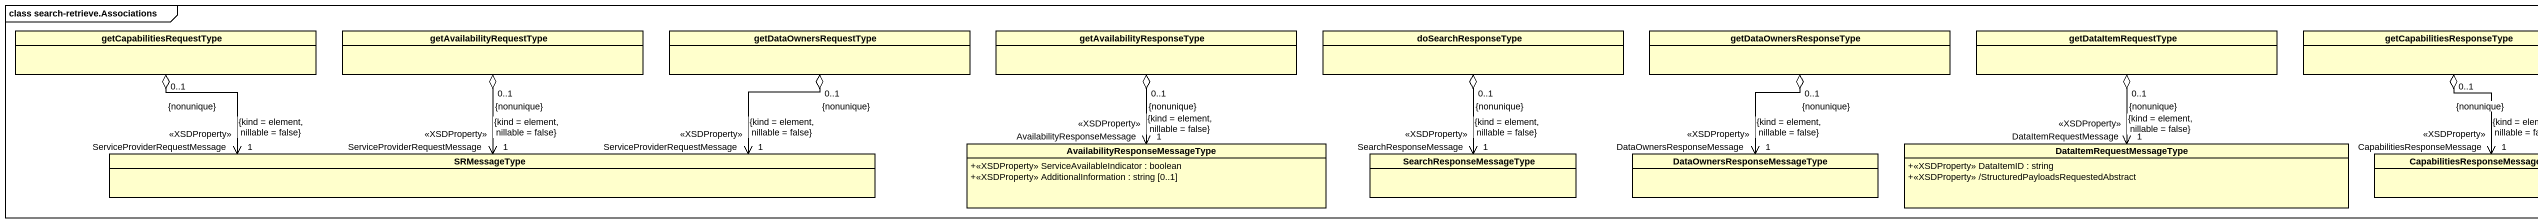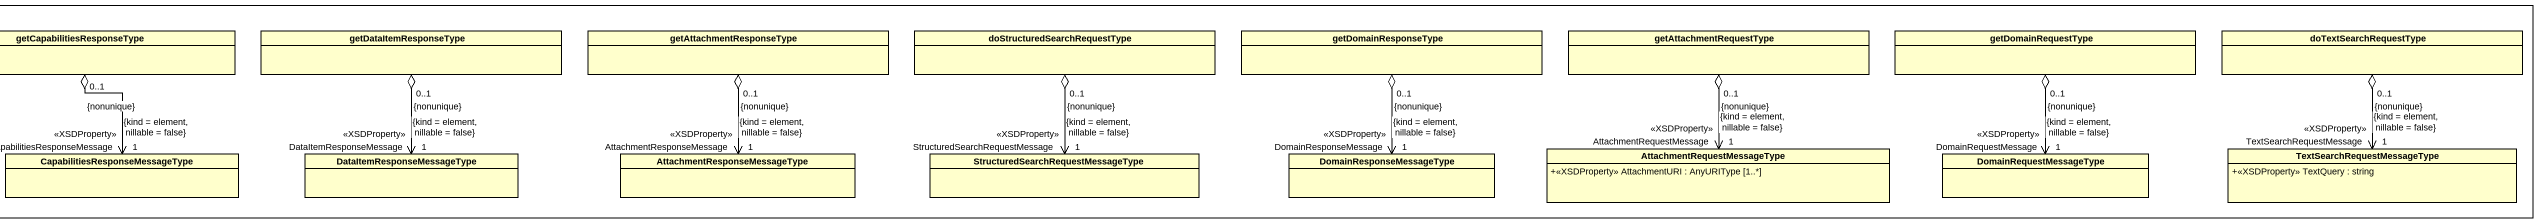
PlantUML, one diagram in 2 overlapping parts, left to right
@startuml
mainframe class search-retrieve.Associations
hide circle
hide empty members
skinparam classAttributeIconSize 0
class getCapabilitiesRequestType
class getAvailabilityRequestType
class getDataOwnersRequestType
class getAvailabilityResponseType
class doSearchResponseType
class getDataOwnersResponseType
class getDataItemRequestType
class getCapabilitiesResponseType
class getDataItemResponseType
class getAttachmentResponseType
class "doStructuredSearchRequestType" as doStructuredSearchRequestTyp
class getDomainResponseType
class getAttachmentRequestType
class getDomainRequestType
class doTextSearchRequestType
class SRMessageType
class "AvailabilityResponseMessageType" as AvailabilityResponseMessageT {
  +<<XSDProperty>> ServiceAvailableIndicator : boolean
  +<<XSDProperty>> AdditionalInformation : string [0..1]
}
class SearchResponseMessageType
class "DataOwnersResponseMessageType" as DataOwnersResponseMessageTyp
class DataItemRequestMessageType {
  +<<XSDProperty>> DataItemID : string
  +<<XSDProperty>> /StructuredPayloadsRequestedAbstract
}
class "CapabilitiesResponseMessageType" as CapabilitiesResponseMessageT
class DataItemResponseMessageType
class "AttachmentResponseMessageType" as AttachmentResponseMessageTyp
class "StructuredSearchRequestMessageType" as StructuredSearchRequestMessa
class DomainResponseMessageType
class AttachmentRequestMessageType {
  +<<XSDProperty>> AttachmentURI : AnyURIType [1..*]
}
class DomainRequestMessageType
class TextSearchRequestMessageType {
  +<<XSDProperty>> TextQuery : string
}
getCapabilitiesRequestType "0..1\n{nonunique}" o-right-> "ServiceProviderRequestMessage\n<<XSDProperty>>\n1\n{kind = element, nillable = false}" SRMessageType
getAvailabilityRequestType "0..1\n{nonunique}" o--> "ServiceProviderRequestMessage\n<<XSDProperty>>\n1\n{kind = element, nillable = false}" SRMessageType
getDataOwnersRequestType "0..1\n{nonunique}" o-left-> "ServiceProviderRequestMessage\n<<XSDProperty>>\n1\n{kind = element, nillable = false}" SRMessageType
getAvailabilityResponseType "0..1\n{nonunique}" o--> "AvailabilityResponseMessage\n<<XSDProperty>>\n1\n{kind = element, nillable = false}" AvailabilityResponseMessageT
doSearchResponseType "0..1\n{nonunique}" o--> "SearchResponseMessage\n<<XSDProperty>>\n1\n{kind = element, nillable = false}" SearchResponseMessageType
getDataOwnersResponseType "0..1\n{nonunique}" o--> "DataOwnersResponseMessage\n<<XSDProperty>>\n1\n{kind = element, nillable = false}" DataOwnersResponseMessageTyp
getDataItemRequestType "0..1\n{nonunique}" o--> "DataItemRequestMessage\n<<XSDProperty>>\n1\n{kind = element, nillable = false}" DataItemRequestMessageType
getCapabilitiesResponseType "0..1\n{nonunique}" o--> "CapabilitiesResponseMessage\n<<XSDProperty>>\n1\n{kind = element, nillable = false}" CapabilitiesResponseMessageT
getDataItemResponseType "0..1\n{nonunique}" o--> "DataItemResponseMessage\n<<XSDProperty>>\n1\n{kind = element, nillable = false}" DataItemResponseMessageType
getAttachmentResponseType "0..1\n{nonunique}" o--> "AttachmentResponseMessage\n<<XSDProperty>>\n1\n{kind = element, nillable = false}" AttachmentResponseMessageTyp
doStructuredSearchRequestTyp "0..1\n{nonunique}" o--> "StructuredSearchRequestMessage\n<<XSDProperty>>\n1\n{kind = element, nillable = false}" StructuredSearchRequestMessa
getDomainResponseType "0..1\n{nonunique}" o--> "DomainResponseMessage\n<<XSDProperty>>\n1\n{kind = element, nillable = false}" DomainResponseMessageType
getAttachmentRequestType "0..1\n{nonunique}" o--> "AttachmentRequestMessage\n<<XSDProperty>>\n1\n{kind = element, nillable = false}" AttachmentRequestMessageType
getDomainRequestType "0..1\n{nonunique}" o--> "DomainRequestMessage\n<<XSDProperty>>\n1\n{kind = element, nillable = false}" DomainRequestMessageType
doTextSearchRequestType "0..1\n{nonunique}" o--> "TextSearchRequestMessage\n<<XSDProperty>>\n1\n{kind = element, nillable = false}" TextSearchRequestMessageType
@enduml
